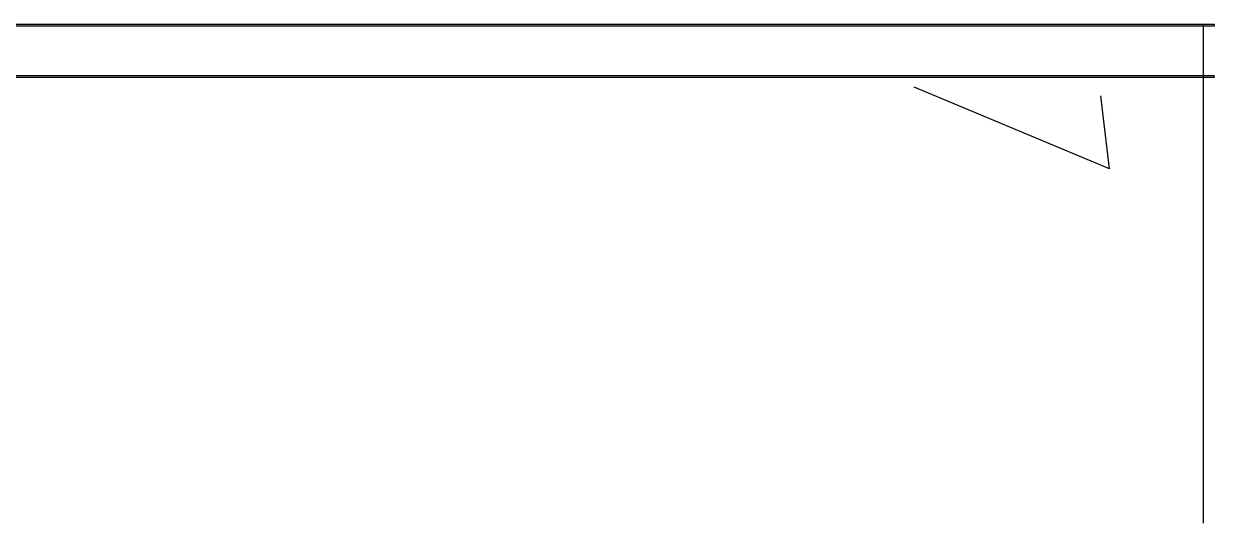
# Model space of a CAD drawing. Extents: x -49.7 to 49.7, y -10.2 to 18.8.
# Drawn here: x -21.84 to -10.64, y 3.48 to 8.18 of the extents above; entities that cross this region are included whole.
import ezdxf

# ---------------------------------------------------------------- set-up
doc = ezdxf.new("R2010")
doc.units = 0
doc.layers.get('0').update_dxf_attribs({"linetype": 'CONTINUOUS'})

msp = doc.modelspace()

# ---------------------------------------------------------------- linework, layer by layer
for p, q in [((-14.151, 8.176), (-14.151, 8.171)), ((-10.741, 8.171), (-10.741, 8.176)), ((-10.741, 8.155), (-25.441, 8.155)), ((-20.694, 8.171), (-22.234, 8.171)), ((-19.673, 8.171), (-20.694, 8.171)), ((-10.741, 8.171), (-19.673, 8.171)), ((-10.741, 8.155), (-10.741, 8.171)), ((-10.641, 8.171), (-10.741, 8.171)), ((-10.641, 8.155), (-10.741, 8.155)), ((-10.741, 7.687), (-10.741, 8.155)), ((-10.641, 8.171), (-10.641, 8.155)), ((-10.741, 7.687), (-25.441, 7.687)), ((-21.705, 7.671), (-22.124, 7.671)), ((-19.646, 7.671), (-21.705, 7.671)), ((-17.054, 7.671), (-19.646, 7.671)), ((-16.681, 7.671), (-17.054, 7.671)), ((-16.368, 7.671), (-16.681, 7.671)), ((-15.08, 7.671), (-16.368, 7.671)), ((-14.522, 7.671), (-15.08, 7.671)), ((-10.741, 7.671), (-14.522, 7.671)), ((-10.641, 7.687), (-10.741, 7.687)), ((-10.741, 7.671), (-10.741, 7.687)), ((-10.641, 7.671), (-10.741, 7.671)), ((-10.741, 7.466), (-10.741, 7.671)), ((-10.641, 7.687), (-10.641, 7.671)), ((-11.625, 6.812), (-13.465, 7.579)), ((-11.625, 6.812), (-11.707, 7.497)), ((-10.741, 7.392), (-10.741, 7.466)), ((-10.741, 6.812), (-10.741, 7.392)), ((-10.741, 6.424), (-10.741, 6.812)), ((-10.741, 5.812), (-10.741, 6.424)), ((-10.741, 4.83), (-10.741, 5.812)), ((-10.741, 4.812), (-10.741, 4.83)), ((-10.741, 4.765), (-10.741, 4.812)), ((-10.741, 3.812), (-10.741, 4.765)), ((-10.741, 3.475), (-10.741, 3.812))]:
    msp.add_line(p, q)

doc.saveas('drawing.dxf')
